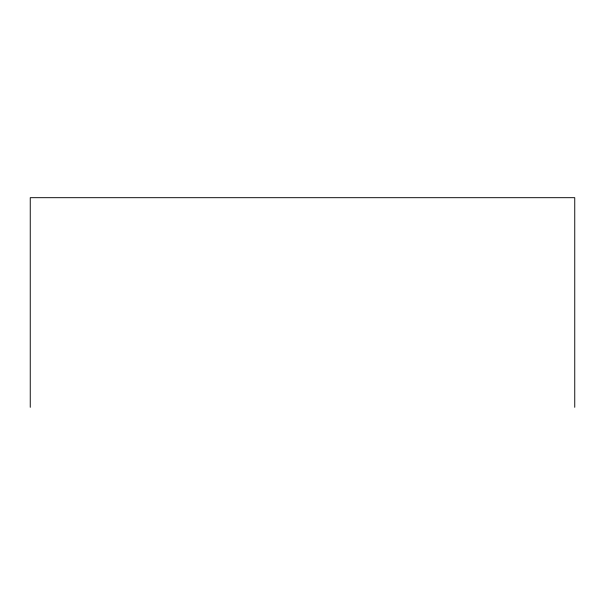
<?xml version="1.0" encoding="UTF-8"?>
<svg xmlns="http://www.w3.org/2000/svg" width="605" height="605" viewBox="0 0 605 605"><rect width="100%" height="100%" fill="white"/><g stroke="black" fill="none" stroke-linecap="round" stroke-linejoin="round"><path stroke-width="0.91" d="M574.75 407.316L574.75 197.684L30.25 197.684L30.25 407.316"/></g></svg>
